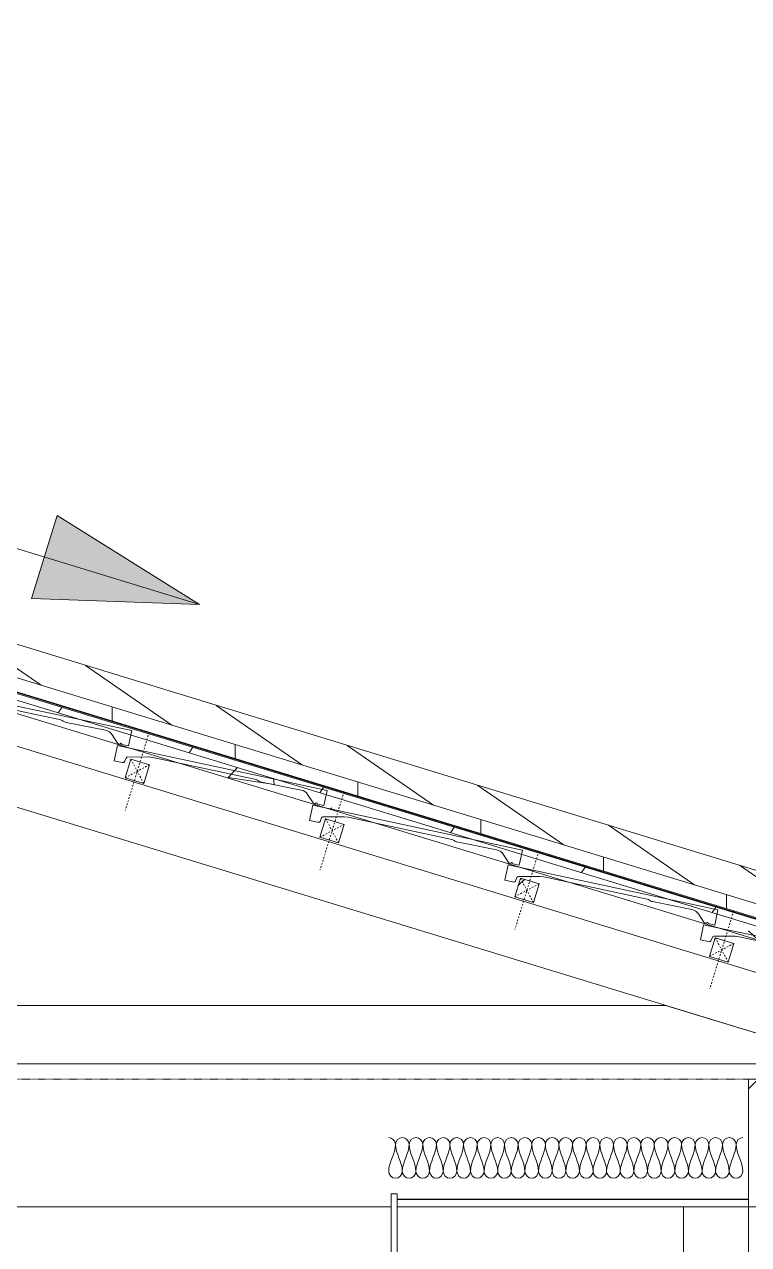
# Model space of a CAD drawing. Header units: millimetres. Extents: x -12186 to 152825, y -4386 to 9463.
# Drawn here: x 106952 to 108370, y 3131 to 5520 of the extents above; entities that cross this region are included whole.
import ezdxf

# ---------------------------------------------------------------- set-up
doc = ezdxf.new("R2010")
doc.units = ezdxf.units.MM
for name, pattern in [('1000 Dashed', [2, 1, -1]), ('Dash', [6.35, 3.175, -3.175]), ('Detail Dash 2', [1.6, 0.8, -0.8])]:
    doc.linetypes.add(name, pattern=pattern)
for name, color, linetype, lineweight in [('A-CLNG', 13, 'Continuous', 9), ('A-CLNG-PATT', 13, 'Continuous', 9), ('A-DETL', 90, 'Continuous', 5), ('A-DETL-GENF', 92, 'Continuous', 5), ('A-DETL-GENF-HDLN', 1, 'Dash', 5), ('A-FLOR-LEVL', 51, 'Continuous', 5), ('A-ROOF', 132, 'Continuous', 9), ('A-ROOF-OTLN', 132, 'Continuous', 9), ('A-ROOF-PATT', 132, 'Continuous', 9), ('G-ANNO-DIMS', 111, 'Continuous', 5), ('I-WALL', 2, 'Continuous', 9), ('S-BEAM', 12, 'Continuous', 5), ('S-COLS', 52, 'Continuous', 5), ('S-FSTN', 2, 'Continuous', 5)]:
    doc.layers.add(name, color=color, linetype=linetype, lineweight=lineweight)
pattern_1 = [(45, (-3547.9, 5504.12), (-141.4214, 141.4214), [])]

# ---------------------------------------------------------------- blocks, each defined once
blk = doc.blocks.new('Structural Connections 1 - Structural Connections 1-1359859-Section 3')
at = {"layer": 'S-FSTN'}
h = blk.add_hatch(dxfattribs=at)
h.set_pattern_fill('FP_136', color=256, style=0, pattern_type=2)
h.set_pattern_definition(pattern_1)
h.paths.add_polyline_path([(-10038.2, 3205), (-10038.2, 3455), (-10113.2, 3455), (-10113.2, 3205), (-10062.2, 3205)])
h.paths.add_polyline_path([(858.8, 3205), (933.8, 3205), (933.8, 3455), (858.8, 3455), (858.8, 3268.8)])
for p, q in [((858.8, 3455), (858.8, 3205)), ((933.8, 3455), (858.8, 3455)), ((858.8, 3205), (933.8, 3205))]:
    blk.add_line(p, q, dxfattribs=at)
blk = doc.blocks.new('Timber Truss - Timber Truss-1376232-Section 3')
at = {"layer": 'S-BEAM'}
for p, q in [((-4589.7, 5334.2), (1879.5, 3356.4)), ((1838.8, 3249.7), (-4589.7, 5215)), ((696.2, 3599), (-7532.7, 3599)), ((1069, 3485), (696.2, 3599)), ((-7532.7, 3485), (1069, 3485))]:
    blk.add_line(p, q, dxfattribs=at)
blk = doc.blocks.new('Ceilings 12 - Ceilings 2-1452586-Section 3')
at = {"layer": 'A-CLNG-PATT', "lineweight": 5}
h = blk.add_hatch(dxfattribs=at)
h.set_pattern_fill('FP_119', color=256, style=0, pattern_type=2)
h.set_pattern_definition([(0, (-3547.91, 5504.12), (406.4, 101.6), [33.528, -271.272, 33.528, -271.272, -1625.6]), (0, (-3547.91, 5504.12), (406.4, 101.6), [-609.6, 33.528, -576.072, 33.528, -271.272, -711.2]), (0, (-3547.91, 5504.12), (406.4, 101.6), [-1524, 33.528, -169.672, 33.528, -474.472]), (120, (-3395.51, 5554.92), (-291.1882, 301.1527), [33.528, -271.272, 33.528, -271.272, -1625.6]), (120, (-3395.51, 5554.92), (-291.1882, 301.1527), [-609.6, 33.528, -576.072, 33.528, -271.272, -711.2]), (120, (-3395.51, 5554.92), (-291.1882, 301.1527), [-1524, 33.528, -169.672, 33.528, -474.472]), (240, (-3344.71, 5758.12), (-115.2118, -402.7527), [33.528, -271.272, 33.528, -1896.872]), (240, (-3344.71, 5758.12), (-115.2118, -402.7527), [-338.328, -271.272, 33.528, -576.072, -1016]), (240, (-3344.71, 5758.12), (-115.2118, -402.7527), [-1219.2, 33.528, -271.272, 33.528, -677.672]), (240, (-3344.71, 5758.12), (-115.2118, -402.7527), [-1557.528, -169.672, 33.528, -474.472])])
h.paths.add_polyline_path([(271.3, 2605), (271.3, 2805), (171.3, 2805), (171.3, 3230), (159.3, 3230), (159.3, 2793), (259.3, 2793), (259.3, 2617), (-316.7, 2617), (-316.7, 2837), (-328.7, 2837), (-328.7, 2605), (117.9, 2605)])
at = {"layer": 'A-CLNG'}
for p, q in [((171.3, 3230), (159.3, 3230)), ((159.3, 3230), (159.3, 2793)), ((171.3, 2805), (171.3, 3230)), ((-316.7, 2837), (-328.7, 2837)), ((-328.7, 2837), (-328.7, 2605)), ((-316.7, 2617), (-316.7, 2837)), ((271.3, 2805), (171.3, 2805)), ((271.3, 2605), (271.3, 2805)), ((159.3, 2793), (259.3, 2793)), ((259.3, 2793), (259.3, 2617)), ((-328.7, 2605), (271.3, 2605)), ((259.3, 2617), (-316.7, 2617))]:
    blk.add_line(p, q, dxfattribs=at)
blk = doc.blocks.new('Repeating Detail - Timber _38 x 38_-V358-Section 3')
at = {"layer": 'A-DETL-GENF'}
h = blk.add_hatch(dxfattribs=at)
h.set_pattern_fill('FP_136', color=256, style=0, pattern_type=2)
h.set_pattern_definition(pattern_1)
h.paths.add_polyline_path([(437.6, 3800.7), (448.7, 3837), (412.3, 3848.1), (401.2, 3811.8)])
for p, q in [((-361.4, 4044.9), (-350.3, 4081.3)), ((-350.3, 4081.3), (-314, 4070.2)), ((-314, 4070.2), (-325.1, 4033.8)), ((-325.1, 4033.8), (-361.4, 4044.9)), ((19.9, 3928.4), (31, 3964.7)), ((31, 3964.7), (67.3, 3953.6)), ((67.3, 3953.6), (56.2, 3917.2)), ((56.2, 3917.2), (19.9, 3928.4)), ((401.2, 3811.8), (412.3, 3848.1)), ((412.3, 3848.1), (448.7, 3837)), ((448.7, 3837), (437.6, 3800.7)), ((437.6, 3800.7), (401.2, 3811.8)), ((782.5, 3695.2), (793.7, 3731.5)), ((793.7, 3731.5), (830, 3720.4)), ((830, 3720.4), (818.9, 3684.1)), ((818.9, 3684.1), (782.5, 3695.2))]:
    blk.add_line(p, q, dxfattribs=at)
at = {"layer": 'A-DETL-GENF-HDLN'}
for p, q in [((-314.3, 4134.1), (-361.1, 3981)), ((-361.4, 4044.9), (-314, 4070.2)), ((-350.3, 4081.3), (-325.1, 4033.8)), ((67, 4017.5), (20.2, 3864.5)), ((19.9, 3928.4), (67.3, 3953.6)), ((31, 3964.7), (56.2, 3917.2)), ((448.3, 3900.9), (401.6, 3747.9)), ((412.3, 3848.1), (437.6, 3800.7)), ((401.2, 3811.8), (448.7, 3837)), ((829.7, 3784.3), (782.9, 3631.3)), ((793.7, 3731.5), (818.9, 3684.1)), ((782.5, 3695.2), (830, 3720.4))]:
    blk.add_line(p, q, dxfattribs=at)
blk = doc.blocks.new('Repeating Detail - Conc Roof Tile-V359-Section 3')
at = {"layer": 'A-DETL-GENF'}
for p, q in [((-759.3, 4225), (-348.5, 4137.1)), ((-689.6, 4201.4), (-487.2, 4158.1)), ((-399.6, 4137.8), (-477.1, 4153.2)), ((-348.5, 4137.1), (-354.9, 4107.3)), ((-386.7, 4129), (-376.1, 4112.7)), ((-371.5, 4110.9), (-374.2, 4111.4)), ((-374.2, 4111.4), (-371.5, 4110.9)), ((-370, 4112.6), (-371.5, 4110.9)), ((-371.5, 4110.9), (-370, 4112.6)), ((-368.3, 4112.2), (-370, 4112.6)), ((-370, 4112.6), (-368.3, 4112.2)), ((-367.6, 4110), (-368.3, 4112.2)), ((-368.3, 4112.2), (-367.6, 4110)), ((-354.9, 4107.3), (-367.6, 4110)), ((-367.6, 4110), (-354.9, 4107.3)), ((-383.1, 4078.2), (-376.7, 4108)), ((-376.7, 4108), (34, 4020.2)), ((-356.7, 4085.4), (-315.5, 4085.6)), ((-315.5, 4085.6), (-307.1, 4084.5)), ((-307.1, 4084.5), (-315.1, 4085.6)), ((-383.1, 4078.2), (-367.3, 4074.8)), ((-367.3, 4074.8), (-383.1, 4078.2)), ((-383.1, 4078.2), (-367.3, 4074.8)), ((-367.3, 4074.8), (-365.8, 4074.5)), ((-359.5, 4083.6), (-362.4, 4076.3)), ((-362.4, 4076.3), (-359.5, 4083.6)), ((-307.1, 4084.5), (-104.7, 4041.2)), ((-17, 4020.8), (-94.5, 4036.3)), ((34, 4020.2), (27.6, 3990.4)), ((-4.2, 4012.1), (6.4, 3995.8)), ((-0.6, 3961.3), (5.8, 3991.1)), ((5.8, 3991.1), (416.5, 3903.2)), ((11, 3993.9), (8.3, 3994.5)), ((8.3, 3994.5), (11, 3993.9)), ((12.5, 3995.6), (11, 3993.9)), ((11, 3993.9), (12.5, 3995.6)), ((14.2, 3995.3), (12.5, 3995.6)), ((12.5, 3995.6), (14.2, 3995.3)), ((14.9, 3993.1), (14.2, 3995.3)), ((14.2, 3995.3), (14.9, 3993.1)), ((27.6, 3990.4), (14.9, 3993.1)), ((14.9, 3993.1), (27.6, 3990.4)), ((23, 3966.6), (20.1, 3959.4)), ((20.1, 3959.4), (23, 3966.6)), ((25.8, 3968.5), (67.1, 3968.6)), ((67.1, 3968.6), (75.4, 3967.5)), ((75.4, 3967.5), (67.5, 3968.6)), ((75.4, 3967.5), (277.8, 3924.2)), ((-0.6, 3961.3), (15.2, 3957.9)), ((15.2, 3957.9), (-0.6, 3961.3)), ((-0.6, 3961.3), (15.2, 3957.9)), ((15.2, 3957.9), (16.7, 3957.6)), ((365.5, 3903.9), (288, 3919.3)), ((378.4, 3895.1), (388.9, 3878.8)), ((416.5, 3903.2), (410.1, 3873.4)), ((381.9, 3844.3), (388.3, 3874.1)), ((388.3, 3874.1), (799, 3786.3)), ((393.5, 3877), (390.8, 3877.5)), ((390.8, 3877.5), (393.5, 3877)), ((395, 3878.7), (393.5, 3877)), ((393.5, 3877), (395, 3878.7)), ((396.7, 3878.3), (395, 3878.7)), ((395, 3878.7), (396.7, 3878.3)), ((397.4, 3876.1), (396.7, 3878.3)), ((396.7, 3878.3), (397.4, 3876.1)), ((410.1, 3873.4), (397.4, 3876.1)), ((397.4, 3876.1), (410.1, 3873.4)), ((405.5, 3849.7), (402.6, 3842.4)), ((402.6, 3842.4), (405.5, 3849.7)), ((408.3, 3851.5), (449.6, 3851.7)), ((449.6, 3851.7), (457.9, 3850.6)), ((457.9, 3850.6), (450, 3851.7)), ((457.9, 3850.6), (660.4, 3807.3)), ((381.9, 3844.3), (397.7, 3840.9)), ((397.7, 3840.9), (381.9, 3844.3)), ((381.9, 3844.3), (397.7, 3840.9)), ((397.7, 3840.9), (399.2, 3840.6)), ((748, 3786.9), (670.5, 3802.4)), ((760.9, 3778.2), (771.4, 3761.9)), ((799, 3786.3), (792.6, 3756.5)), ((764.5, 3727.4), (770.8, 3757.2)), ((770.8, 3757.2), (1181.5, 3669.3)), ((776, 3760), (773.3, 3760.6)), ((773.3, 3760.6), (776, 3760)), ((777.6, 3761.7), (776, 3760)), ((776, 3760), (777.6, 3761.7)), ((779.2, 3761.4), (777.6, 3761.7)), ((777.6, 3761.7), (779.2, 3761.4)), ((779.9, 3759.2), (779.2, 3761.4)), ((779.2, 3761.4), (779.9, 3759.2)), ((792.6, 3756.5), (779.9, 3759.2)), ((779.9, 3759.2), (792.6, 3756.5)), ((764.5, 3727.4), (780.2, 3724)), ((780.2, 3724), (764.5, 3727.4)), ((764.5, 3727.4), (780.2, 3724)), ((788.1, 3732.7), (785.1, 3725.5)), ((785.1, 3725.5), (788.1, 3732.7)), ((790.8, 3734.6), (832.1, 3734.7)), ((832.1, 3734.7), (840.4, 3733.6)), ((840.4, 3733.6), (832.5, 3734.7)), ((840.4, 3733.6), (1042.9, 3690.3)), ((780.2, 3724), (781.7, 3723.7))]:
    blk.add_line(p, q, dxfattribs=at)
for centre, radius, start, end in [((-489.3, 4148.3), 10, 47.9589, 77.9243), ((-475.9, 4163.2), 10, 227.9589, 263.4243), ((-403.5, 4118.2), 20, 32.9243, 78.7155), ((-373.6, 4114.4), 3, 212.9243, 257.9243), ((-373.6, 4114.4), 3, 212.9243, 257.9243), ((-356.7, 4082.4), 3, 90.1781, 157.9243), ((-365.2, 4077.5), 3, 257.9243, 337.9243), ((-365.2, 4077.5), 3, 257.9243, 337.9243), ((-106.8, 4031.4), 10, 47.9589, 77.9243), ((-93.4, 4046.2), 10, 227.9589, 263.4243), ((-21, 4001.2), 20, 32.9243, 78.7155), ((8.9, 3997.4), 3, 212.9243, 257.9243), ((8.9, 3997.4), 3, 212.9243, 257.9243), ((25.8, 3965.5), 3, 90.1781, 157.9243), ((17.3, 3960.5), 3, 257.9243, 337.9243), ((17.3, 3960.5), 3, 257.9243, 337.9243), ((275.7, 3914.4), 10, 47.9589, 77.9243), ((289.1, 3929.3), 10, 227.9589, 263.4243), ((361.6, 3884.3), 20, 32.9243, 78.7155), ((391.4, 3880.5), 3, 212.9243, 257.9243), ((391.4, 3880.5), 3, 212.9243, 257.9243), ((408.3, 3848.5), 3, 90.1781, 157.9243), ((399.8, 3843.6), 3, 257.9243, 337.9243), ((399.8, 3843.6), 3, 257.9243, 337.9243), ((658.3, 3797.5), 10, 47.9589, 77.9243), ((671.7, 3812.3), 10, 227.9589, 263.4243), ((744.1, 3767.3), 20, 32.9243, 78.7155), ((773.9, 3763.5), 3, 212.9243, 257.9243), ((773.9, 3763.5), 3, 212.9243, 257.9243), ((790.8, 3731.6), 3, 90.1781, 157.9243), ((782.3, 3726.6), 3, 257.9243, 337.9243), ((782.3, 3726.6), 3, 257.9243, 337.9243)]:
    blk.add_arc(centre, radius, start, end, dxfattribs=at)

msp = doc.modelspace()

# ---------------------------------------------------------------- hatches: boundary and pattern name
at = {"layer": 'A-CLNG-PATT', "lineweight": 5}
h = msp.add_hatch(dxfattribs=at)
h.set_pattern_fill('FP_119', color=256, style=0, pattern_type=2)
h.set_pattern_definition([(0, (103962.99, 5504.12), (406.4, 101.6), [33.528, -271.272, 33.528, -271.272, -1625.6]), (0, (103962.99, 5504.12), (406.4, 101.6), [-609.6, 33.528, -576.072, 33.528, -271.272, -711.2]), (0, (103962.99, 5504.12), (406.4, 101.6), [-1524, 33.528, -169.672, 33.528, -474.472]), (120, (104115.39, 5554.92), (-291.1882, 301.1527), [33.528, -271.272, 33.528, -271.272, -1625.6]), (120, (104115.39, 5554.92), (-291.1882, 301.1527), [-609.6, 33.528, -576.072, 33.528, -271.272, -711.2]), (120, (104115.39, 5554.92), (-291.1882, 301.1527), [-1524, 33.528, -169.672, 33.528, -474.472]), (240, (104166.19, 5758.12), (-115.2118, -402.7527), [33.528, -271.272, 33.528, -1896.872]), (240, (104166.19, 5758.12), (-115.2118, -402.7527), [-338.328, -271.272, 33.528, -576.072, -1016]), (240, (104166.19, 5758.12), (-115.2118, -402.7527), [-1219.2, 33.528, -271.272, 33.528, -677.672]), (240, (104166.19, 5758.12), (-115.2118, -402.7527), [-1557.528, -169.672, 33.528, -474.472])])
h.paths.add_polyline_path([(108340.3, 3205), (108369.7, 3205), (108369.7, 3219), (107682.2, 3219), (107682.2, 3205), (108285.6, 3205)])
at = {"layer": 'A-ROOF-PATT', "lineweight": 5}
h = msp.add_hatch(dxfattribs=at)
h.set_pattern_fill('FP_123', color=256, style=0, pattern_type=2)
h.set_pattern_definition([(56.205, (105501.4, 4670.12), (-308.4, -0.001), [])])
h.paths.add_polyline_path([(109355.7, 3457.6), (109366.9, 3466.9), (102827.1, 5466.3), (102812.7, 5458), (109329.1, 3465.7)])
h.paths.add_polyline_path([(102810.2, 5466.7), (102815.7, 5469.8), (102812.4, 5470.8), (102810.4, 5469.5)])
h.paths.add_polyline_path([(101616.4, 5806.2), (101602.7, 5810.4), (101560.6, 5810.4), (101574.3, 5806.2), (101606.1, 5806.2)])
h = msp.add_hatch(dxfattribs=at)
h.set_pattern_fill('FP_125', color=256, style=0, pattern_type=2)
h.set_pattern_definition([(145.26, (105619.85, 4675.995), (-143.142, 0.0011), [])])
h.paths.add_polyline_path([(109566, 3436.8), (109442.2, 3540.1), (102969.1, 5519.2), (103005.7, 5482), (103096.2, 5429.7), (103096.2, 5414.8), (109491.2, 3459.6)])
h.paths.add_polyline_path([(103081.2, 5419.4), (103081.2, 5428.3), (103028.8, 5458.6), (103046.4, 5440.6), (103046.4, 5430), (103063.4, 5424.8)])
h = msp.add_hatch(dxfattribs=at)
h.set_pattern_fill('FP_122', color=256, style=0, pattern_type=2)
h.set_pattern_definition([(163, (105676.415, 4596.82), (-240.4161, -0.0001), [])])
h.paths.add_polyline_path([(109555.4, 3409.3), (109566, 3409.3), (102830.7, 5468.4), (102827.1, 5466.3), (109491.2, 3428.9)])
h.paths.add_polyline_path([(102815.7, 5469.8), (102818.2, 5472.3), (102814.5, 5472.3), (102812.4, 5470.8)])
h = msp.add_hatch(dxfattribs=at)
h.set_pattern_fill('FP_121', color=256, style=0, pattern_type=2)
h.set_pattern_definition([(90, (105681.72, 4604.5), (-240.416, 1e-14), [])])
h.paths.add_polyline_path([(109566, 3409.3), (109566, 3424.6), (103095.5, 5402.9), (103081.2, 5402.9), (103081.2, 5407.2), (103045, 5417.9), (103044.7, 5413.3), (103034.2, 5414.6), (102840.2, 5473.9), (102830.7, 5468.4), (109491.2, 3432.1)])
h.paths.add_polyline_path([(102819.3, 5471.9), (102828.8, 5477.4), (102824.2, 5478.8), (102815.7, 5473.1), (102818.2, 5472.3)])
h = msp.add_hatch(dxfattribs=at)
h.set_pattern_fill('FP_116', color=256, style=0, pattern_type=2)
h.set_pattern_definition([(50, (103963, 5504.1), (728.737, -63.756), [76.2, -838.2]), (355, (103963, 5504.1), (-140.97, 764.23), [60.96, -670.56]), (100.451, (104023.7, 5498.8), (587.77, 700.467), [64.76, -712.36]), (46.184, (103963, 5707.3), (1084.32, -168.17), [114.3, -1257.3]), (96.636, (104053.3, 5693.3), (949.61, 989.71), [97.14, -1068.54]), (351.184, (103963, 5707.3), (949.62, 989.7), [91.44, -1005.84]), (21, (104064.6, 5656.5), (606.46, -409.06), [76.2, -838.2]), (326, (104064.6, 5656.5), (247.21, 736.75), [60.96, -670.56]), (71.451, (104115.1, 5622.4), (853.67, 327.685), [64.76, -712.36]), (37.5, (103963, 5504.12), (12.355, 338.22), [33.528, -628.904, 33.528, -647.192, -673.1]), (37.5, (103963, 5504.12), (12.355, 338.22), [-1343.152, 33.528, -639.572]), (7.5, (103963, 5504.12), (267.279, 400.722), [33.528, -354.584, 33.528, -613.664, -256.54]), (7.5, (103963, 5504.12), (267.279, 400.722), [-1035.304, 33.528, -223.012]), (327.5, (103736.42, 5504.12), (542.363, -22.915), [33.528, -220.472, 33.528, -1810.512]), (327.5, (103736.42, 5504.12), (542.363, -22.915), [-287.528, -758.952, 33.528, -1018.032]), (317.5, (103634.8, 5504.1), (592.517, 101.707), [33.528, -296.672, 33.528, -492.76, -746.76]), (317.5, (103634.8, 5504.1), (592.517, 101.707), [-856.49, 33.53, -713.23])])
h.paths.add_polyline_path([(109442.2, 3405), (109442.2, 3431.1), (102921.2, 5424.8), (96400.2, 3431.1), (96400.2, 3405), (96454.8, 3421.7), (96450.7, 3435), (96498.5, 3449.6), (96502.6, 3436.3), (102921.2, 5398.7), (109380.2, 3424)])
h = msp.add_hatch(dxfattribs=at)
h.set_pattern_fill('FP_120', color=256, style=0, pattern_type=2)
h.set_pattern_definition([(90, (105681.72, 4618.24), (-240.416, 1e-14), [])])
h.paths.add_polyline_path([(109566, 3424.6), (109566, 3436.8), (103096.2, 5414.8), (103096.2, 5402.6), (109491.2, 3447.5)])
h.paths.add_polyline_path([(103081.2, 5407.2), (103081.2, 5419.4), (103045.8, 5430.2), (103045.7, 5418.1), (103046.4, 5417.9)])
at = {"layer": 'G-ANNO-DIMS'}
msp.add_hatch(color=256, dxfattribs=at).paths.add_polyline_path([(107294.8, 4384.1), (107016.1, 4558.2), (106966.3, 4395.5)])

# ---------------------------------------------------------------- linework, layer by layer
at = {"layer": 'A-CLNG'}
for p, q in [((108369.7, 3220), (107682.2, 3220)), ((107682.2, 3220), (107682.2, 3205)), ((108369.7, 3219), (107682.2, 3219)), ((107682.2, 3205), (108369.7, 3205)), ((108369.7, 3205), (108369.7, 3220))]:
    msp.add_line(p, q, dxfattribs=at)
at = {"layer": 'A-DETL', "linetype": 'Detail Dash 2'}
msp.add_line((109787.2, 3205), (108242.2, 3205), dxfattribs=at)
at = {"layer": 'A-DETL'}
for points in [[(107665.3, 3340.6), (107671.6, 3340.6), (107678.7, 3333.6), (107678.7, 3327.3)], [(107678.7, 3327.3), (107678.7, 3309), (107665.3, 3292.3), (107665.3, 3274)], [(107678.7, 3327.3), (107678.7, 3333.6), (107692, 3347.7), (107705.3, 3333.6), (107705.3, 3327.3)], [(107692, 3274), (107692, 3292.3), (107678.7, 3309), (107678.7, 3327.3)], [(107705.3, 3327.3), (107705.3, 3309), (107692, 3292.3), (107692, 3274)], [(107705.3, 3327.3), (107705.3, 3333.6), (107718.7, 3347.7), (107732, 3333.6), (107732, 3327.3)], [(107718.7, 3274), (107718.7, 3292.3), (107705.3, 3309), (107705.3, 3327.3)], [(107732, 3327.3), (107732, 3309), (107718.7, 3292.3), (107718.7, 3274)], [(107732, 3327.3), (107732, 3333.6), (107745.3, 3347.7), (107758.7, 3333.6), (107758.7, 3327.3)], [(107745.3, 3274), (107745.3, 3292.3), (107732, 3309), (107732, 3327.3)], [(107758.7, 3327.3), (107758.7, 3309), (107745.3, 3292.3), (107745.3, 3274)], [(107758.7, 3327.3), (107758.7, 3333.6), (107772, 3347.7), (107785.3, 3333.6), (107785.3, 3327.3)], [(107772, 3274), (107772, 3292.3), (107758.7, 3309), (107758.7, 3327.3)], [(107785.3, 3327.3), (107785.3, 3309), (107772, 3292.3), (107772, 3274)], [(107785.3, 3327.3), (107785.3, 3333.6), (107798.7, 3347.7), (107812, 3333.6), (107812, 3327.3)], [(107798.7, 3274), (107798.7, 3292.3), (107785.3, 3309), (107785.3, 3327.3)], [(107812, 3327.3), (107812, 3309), (107798.7, 3292.3), (107798.7, 3274)], [(107812, 3327.3), (107812, 3333.6), (107825.3, 3347.7), (107838.7, 3333.6), (107838.7, 3327.3)], [(107825.3, 3274), (107825.3, 3292.3), (107812, 3309), (107812, 3327.3)], [(107838.7, 3327.3), (107838.7, 3309), (107825.3, 3292.3), (107825.3, 3274)], [(107838.7, 3327.3), (107838.7, 3333.6), (107852, 3347.7), (107865.3, 3333.6), (107865.3, 3327.3)], [(107852, 3274), (107852, 3292.3), (107838.7, 3309), (107838.7, 3327.3)], [(107865.3, 3327.3), (107865.3, 3309), (107852, 3292.3), (107852, 3274)], [(107865.3, 3327.3), (107865.3, 3333.6), (107878.7, 3347.7), (107892, 3333.6), (107892, 3327.3)], [(107878.7, 3274), (107878.7, 3292.3), (107865.3, 3309), (107865.3, 3327.3)], [(107892, 3327.3), (107892, 3309), (107878.7, 3292.3), (107878.7, 3274)], [(107892, 3327.3), (107892, 3333.6), (107905.3, 3347.7), (107918.7, 3333.6), (107918.7, 3327.3)], [(107905.3, 3274), (107905.3, 3292.3), (107892, 3309), (107892, 3327.3)], [(107918.7, 3327.3), (107918.7, 3309), (107905.3, 3292.3), (107905.3, 3274)], [(107918.7, 3327.3), (107918.7, 3333.6), (107932, 3347.7), (107945.3, 3333.6), (107945.3, 3327.3)], [(107932, 3274), (107932, 3292.3), (107918.7, 3309), (107918.7, 3327.3)], [(107945.3, 3327.3), (107945.3, 3309), (107932, 3292.3), (107932, 3274)], [(107945.3, 3327.3), (107945.3, 3333.6), (107958.7, 3347.7), (107972, 3333.6), (107972, 3327.3)], [(107958.7, 3274), (107958.7, 3292.3), (107945.3, 3309), (107945.3, 3327.3)], [(107972, 3327.3), (107972, 3309), (107958.7, 3292.3), (107958.7, 3274)], [(107972, 3327.3), (107972, 3333.6), (107985.3, 3347.7), (107998.7, 3333.6), (107998.7, 3327.3)], [(107985.3, 3274), (107985.3, 3292.3), (107972, 3309), (107972, 3327.3)], [(107998.7, 3327.3), (107998.7, 3309), (107985.3, 3292.3), (107985.3, 3274)], [(107998.7, 3327.3), (107998.7, 3333.6), (108012, 3347.7), (108025.3, 3333.6), (108025.3, 3327.3)], [(108012, 3274), (108012, 3292.3), (107998.7, 3309), (107998.7, 3327.3)], [(108025.3, 3327.3), (108025.3, 3309), (108012, 3292.3), (108012, 3274)], [(108025.3, 3327.3), (108025.3, 3333.6), (108038.7, 3347.7), (108052, 3333.6), (108052, 3327.3)], [(108038.7, 3274), (108038.7, 3292.3), (108025.3, 3309), (108025.3, 3327.3)], [(108052, 3327.3), (108052, 3309), (108038.7, 3292.3), (108038.7, 3274)], [(108052, 3327.3), (108052, 3333.6), (108065.3, 3347.7), (108078.7, 3333.6), (108078.7, 3327.3)], [(108065.3, 3274), (108065.3, 3292.3), (108052, 3309), (108052, 3327.3)], [(108078.7, 3327.3), (108078.7, 3309), (108065.3, 3292.3), (108065.3, 3274)], [(108078.7, 3327.3), (108078.7, 3333.6), (108092, 3347.7), (108105.3, 3333.6), (108105.3, 3327.3)], [(108092, 3274), (108092, 3292.3), (108078.7, 3309), (108078.7, 3327.3)], [(108105.3, 3327.3), (108105.3, 3309), (108092, 3292.3), (108092, 3274)], [(108105.3, 3327.3), (108105.3, 3333.6), (108118.7, 3347.7), (108132, 3333.6), (108132, 3327.3)], [(108118.7, 3274), (108118.7, 3292.3), (108105.3, 3309), (108105.3, 3327.3)], [(108132, 3327.3), (108132, 3309), (108118.7, 3292.3), (108118.7, 3274)], [(108132, 3327.3), (108132, 3333.6), (108145.3, 3347.7), (108158.7, 3333.6), (108158.7, 3327.3)], [(108145.3, 3274), (108145.3, 3292.3), (108132, 3309), (108132, 3327.3)], [(108158.7, 3327.3), (108158.7, 3309), (108145.3, 3292.3), (108145.3, 3274)], [(108158.7, 3327.3), (108158.7, 3333.6), (108172, 3347.7), (108185.3, 3333.6), (108185.3, 3327.3)], [(108172, 3274), (108172, 3292.3), (108158.7, 3309), (108158.7, 3327.3)], [(108185.3, 3327.3), (108185.3, 3309), (108172, 3292.3), (108172, 3274)], [(108185.3, 3327.3), (108185.3, 3333.6), (108198.7, 3347.7), (108212, 3333.6), (108212, 3327.3)], [(108198.7, 3274), (108198.7, 3292.3), (108185.3, 3309), (108185.3, 3327.3)], [(108212, 3327.3), (108212, 3309), (108198.7, 3292.3), (108198.7, 3274)], [(108212, 3327.3), (108212, 3333.6), (108225.3, 3347.7), (108238.7, 3333.6), (108238.7, 3327.3)], [(108225.3, 3274), (108225.3, 3292.3), (108212, 3309), (108212, 3327.3)], [(108238.7, 3327.3), (108238.7, 3309), (108225.3, 3292.3), (108225.3, 3274)], [(108238.7, 3327.3), (108238.7, 3333.6), (108252, 3347.7), (108265.3, 3333.6), (108265.3, 3327.3)], [(108252, 3274), (108252, 3292.3), (108238.7, 3309), (108238.7, 3327.3)], [(108265.3, 3327.3), (108265.3, 3309), (108252, 3292.3), (108252, 3274)], [(108265.3, 3327.3), (108265.3, 3333.6), (108278.7, 3347.7), (108292, 3333.6), (108292, 3327.3)], [(108278.7, 3274), (108278.7, 3292.3), (108265.3, 3309), (108265.3, 3327.3)], [(108292, 3327.3), (108292, 3309), (108278.7, 3292.3), (108278.7, 3274)], [(108292, 3327.3), (108292, 3333.6), (108305.3, 3347.7), (108318.7, 3333.6), (108318.7, 3327.3)], [(108305.3, 3274), (108305.3, 3292.3), (108292, 3309), (108292, 3327.3)], [(108318.7, 3327.3), (108318.7, 3309), (108305.3, 3292.3), (108305.3, 3274)], [(108318.7, 3327.3), (108318.7, 3333.6), (108332, 3347.7), (108345.3, 3333.6), (108345.3, 3327.3)], [(108332, 3274), (108332, 3292.3), (108318.7, 3309), (108318.7, 3327.3)], [(108345.3, 3327.3), (108345.3, 3309), (108332, 3292.3), (108332, 3274)], [(108345.3, 3327.3), (108345.3, 3333.6), (108352.4, 3340.6), (108358.7, 3340.6)], [(108358.7, 3274), (108358.7, 3292.3), (108345.3, 3309), (108345.3, 3327.3)], [(107665.3, 3274), (107665.3, 3267.7), (107678.7, 3253.6), (107692, 3267.7), (107692, 3274)], [(107692, 3274), (107692, 3267.7), (107705.3, 3253.6), (107718.7, 3267.7), (107718.7, 3274)], [(107718.7, 3274), (107718.7, 3267.7), (107732, 3253.6), (107745.3, 3267.7), (107745.3, 3274)], [(107745.3, 3274), (107745.3, 3267.7), (107758.7, 3253.6), (107772, 3267.7), (107772, 3274)], [(107772, 3274), (107772, 3267.7), (107785.3, 3253.6), (107798.7, 3267.7), (107798.7, 3274)], [(107798.7, 3274), (107798.7, 3267.7), (107812, 3253.6), (107825.3, 3267.7), (107825.3, 3274)], [(107825.3, 3274), (107825.3, 3267.7), (107838.7, 3253.6), (107852, 3267.7), (107852, 3274)], [(107852, 3274), (107852, 3267.7), (107865.3, 3253.6), (107878.7, 3267.7), (107878.7, 3274)], [(107878.7, 3274), (107878.7, 3267.7), (107892, 3253.6), (107905.3, 3267.7), (107905.3, 3274)], [(107905.3, 3274), (107905.3, 3267.7), (107918.7, 3253.6), (107932, 3267.7), (107932, 3274)], [(107932, 3274), (107932, 3267.7), (107945.3, 3253.6), (107958.7, 3267.7), (107958.7, 3274)], [(107958.7, 3274), (107958.7, 3267.7), (107972, 3253.6), (107985.3, 3267.7), (107985.3, 3274)], [(107985.3, 3274), (107985.3, 3267.7), (107998.7, 3253.6), (108012, 3267.7), (108012, 3274)], [(108012, 3274), (108012, 3267.7), (108025.3, 3253.6), (108038.7, 3267.7), (108038.7, 3274)], [(108038.7, 3274), (108038.7, 3267.7), (108052, 3253.6), (108065.3, 3267.7), (108065.3, 3274)], [(108065.3, 3274), (108065.3, 3267.7), (108078.7, 3253.6), (108092, 3267.7), (108092, 3274)], [(108092, 3274), (108092, 3267.7), (108105.3, 3253.6), (108118.7, 3267.7), (108118.7, 3274)], [(108118.7, 3274), (108118.7, 3267.7), (108132, 3253.6), (108145.3, 3267.7), (108145.3, 3274)], [(108145.3, 3274), (108145.3, 3267.7), (108158.7, 3253.6), (108172, 3267.7), (108172, 3274)], [(108172, 3274), (108172, 3267.7), (108185.3, 3253.6), (108198.7, 3267.7), (108198.7, 3274)], [(108198.7, 3274), (108198.7, 3267.7), (108212, 3253.6), (108225.3, 3267.7), (108225.3, 3274)], [(108225.3, 3274), (108225.3, 3267.7), (108238.7, 3253.6), (108252, 3267.7), (108252, 3274)], [(108252, 3274), (108252, 3267.7), (108265.3, 3253.6), (108278.7, 3267.7), (108278.7, 3274)], [(108278.7, 3274), (108278.7, 3267.7), (108292, 3253.6), (108305.3, 3267.7), (108305.3, 3274)], [(108305.3, 3274), (108305.3, 3267.7), (108318.7, 3253.6), (108332, 3267.7), (108332, 3274)], [(108332, 3274), (108332, 3267.7), (108345.3, 3253.6), (108358.7, 3267.7), (108358.7, 3274)]]:
    msp.add_open_spline(points, degree=3, dxfattribs=at)
at = {"layer": 'A-FLOR-LEVL', "linetype": '1000 Dashed'}
msp.add_line((81425.9, 3455), (113295, 3455), dxfattribs=at)
at = {"layer": 'A-ROOF'}
for p, q in [((109442.2, 3431.1), (102812.7, 5458)), ((102921.2, 5398.7), (109442.2, 3405))]:
    msp.add_line(p, q, dxfattribs=at)
at = {"layer": 'A-ROOF-OTLN', "lineweight": 5}
for p, q in [((102969.1, 5519.2), (109442.2, 3540.1)), ((102827.1, 5466.3), (109555.4, 3409.3)), ((102830.7, 5468.4), (109566, 3409.3)), ((109566, 3436.8), (103096.2, 5414.8))]:
    msp.add_line(p, q, dxfattribs=at)
at = {"layer": 'G-ANNO-DIMS'}
for p, q in [((104904.1, 5115), (107294.8, 4384.1)), ((107016.1, 4558.2), (106966.3, 4395.5)), ((107294.8, 4384.1), (107016.1, 4558.2)), ((106966.3, 4395.5), (107294.8, 4384.1))]:
    msp.add_line(p, q, dxfattribs=at)
at = {"layer": 'I-WALL'}
for p, q in [((107670.2, 3205), (104608.2, 3205)), ((108242.2, 2805), (108242.2, 3205))]:
    msp.add_line(p, q, dxfattribs=at)
at = {"layer": 'S-COLS'}
msp.add_line((108369.7, 3205), (108369.7, 2805), dxfattribs=at)

# ---------------------------------------------------------------- block references
at = {"layer": 'A-CLNG'}
msp.add_blockref('Ceilings 12 - Ceilings 2-1452586-Section 3', (107510.9, 0), dxfattribs=at)
at = {"layer": 'A-DETL-GENF'}
for name in ['Repeating Detail - Timber _38 x 38_-V358-Section 3', 'Repeating Detail - Conc Roof Tile-V359-Section 3']:
    msp.add_blockref(name, (107510.9, 0), dxfattribs=at)
at = {"layer": 'S-BEAM'}
msp.add_blockref('Timber Truss - Timber Truss-1376232-Section 3', (107510.9, 0), dxfattribs=at)
at = {"layer": 'S-FSTN'}
msp.add_blockref('Structural Connections 1 - Structural Connections 1-1359859-Section 3', (107510.9, 0), dxfattribs=at)

doc.saveas('drawing.dxf')
